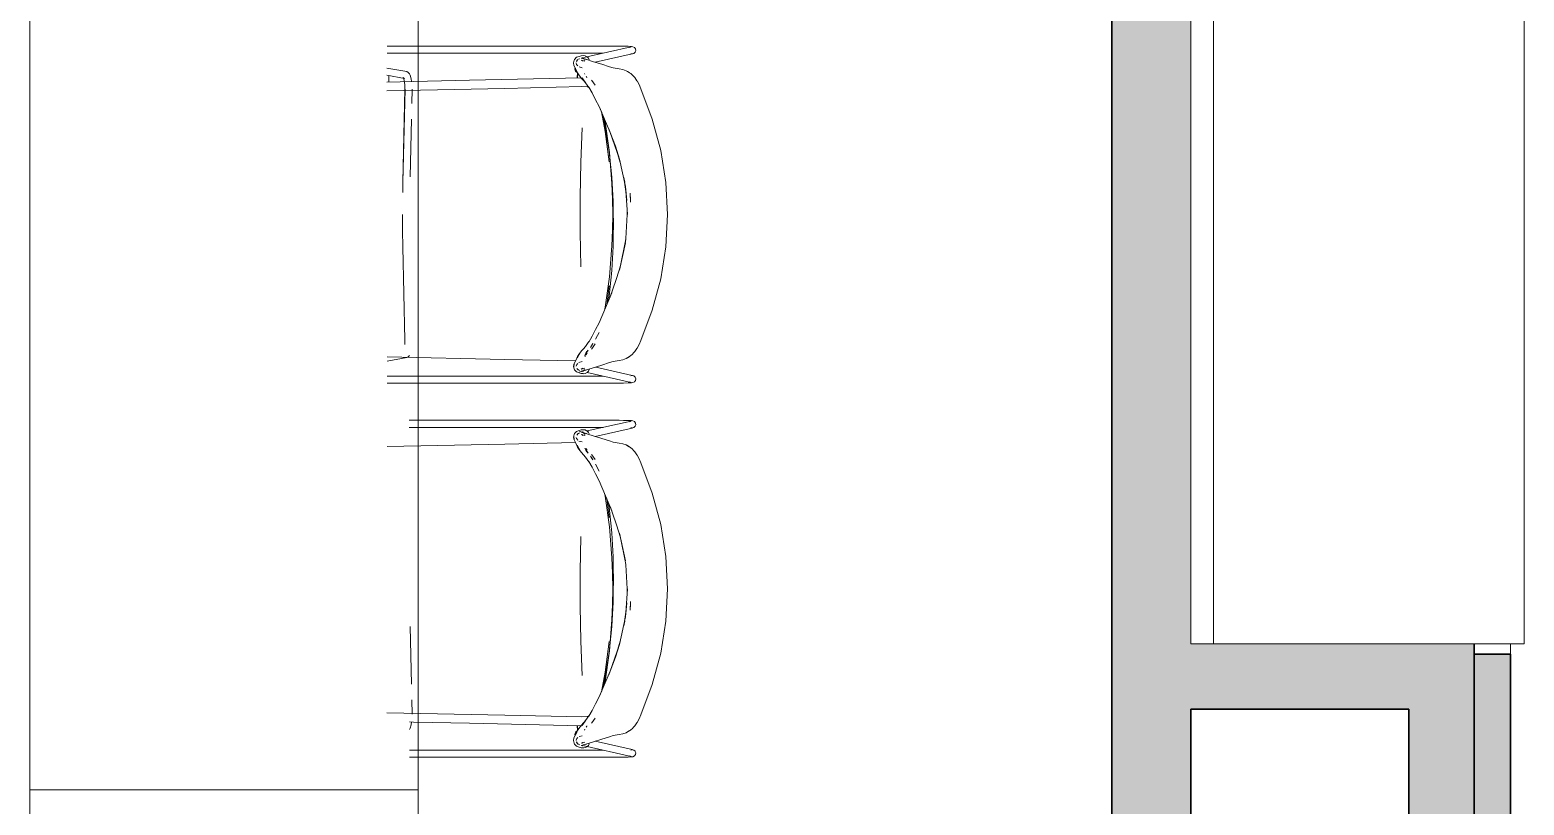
# Model space of a CAD drawing. Header units: millimetres. Extents: x 155927 to 317870, y -36033 to 97293.
# Drawn here: x 185869 to 188177, y 19758 to 20956 of the extents above; entities that cross this region are included whole.
import ezdxf

# ---------------------------------------------------------------- set-up
doc = ezdxf.new("R2010")
doc.units = ezdxf.units.MM
doc.header["$MEASUREMENT"] = 0
for name, color, linetype, lineweight in [('A-WALL', 7, 'CONTINUOUS', 9), ('A-WALL-PATT', 7, 'CONTINUOUS', 9), ('G-IMPT', 8, 'CONTINUOUS', 9), ('I-FURN', 8, 'CONTINUOUS', 9), ('I-WALL', 7, 'CONTINUOUS', 9)]:
    doc.layers.add(name, color=color, linetype=linetype, lineweight=lineweight)

msp = doc.modelspace()

# ---------------------------------------------------------------- hatches: boundary and pattern name
at = {"layer": 'A-WALL-PATT'}
h = msp.add_hatch(color=256, dxfattribs=at)
h.paths.add_polyline_path([(188155.8, 15141.6), (188155.8, 16691.6), (188099.8, 16691.6), (188099.8, 15141.6), (188101.8, 15141.6)], flags=0)
h.paths.add_polyline_path([(188099.8, 19423.6), (188155.8, 19423.6), (188155.8, 19991.6), (188099.8, 19991.6)], flags=0)
h.paths.add_polyline_path([(188155.8, 22723.6), (188155.8, 24142.8), (188099.8, 24142.8), (188099.8, 22723.6)], flags=0)
h.paths.add_polyline_path([(188099.8, 24158.8), (188155.8, 24158.8), (188155.8, 24326.8), (188099.8, 24326.8)], flags=0)
h.paths.add_polyline_path([(188155.8, 26158.8), (188155.8, 26875.6), (188099.8, 26875.6), (188099.8, 26158.8)], flags=0)
h = msp.add_hatch(color=256, dxfattribs=at)
h.paths.add_polyline_path([(188099.8, 15109.6), (188099.8, 16606.6), (187998.8, 16606.6), (187998.8, 15109.6)], flags=0)
h.paths.add_polyline_path([(188099.8, 19407.6), (188099.8, 20007.6), (187998.8, 20007.6), (187998.8, 19407.6)], flags=0)
h.paths.add_polyline_path([(188099.8, 22808.6), (188099.8, 26844.6), (187998.8, 26844.6), (187998.8, 22808.6)], flags=0)
for points in [[(187539.9, 16606.6), (187661.9, 16606.6), (187661.9, 22707.6), (187539.9, 22707.6), (187539.9, 16759.3)], [(187661.9, 19906.6), (187998.8, 19906.6), (187998.8, 20007.6), (187661.9, 20007.6)]]:
    msp.add_hatch(color=256, dxfattribs=at).paths.add_polyline_path(points, flags=0)

# ---------------------------------------------------------------- linework, layer by layer
at = {"layer": 'A-WALL', "lineweight": 30}
for p, q in [((187539.9, 22707.6), (187539.9, 16606.6)), ((187661.9, 19508.6), (187661.9, 19906.6))]:
    msp.add_line(p, q, dxfattribs=at)
at = {"layer": 'G-IMPT'}
for p, q in [((186420.6, 20931.3), (186779.2, 20931.3)), ((186420.6, 20920.5), (186754.2, 20920.5)), ((186713, 20914.1), (186709.9, 20910.9)), ((186713, 20914.1), (186717.3, 20915.5)), ((186720.5, 20916.5), (186717.3, 20915.5)), ((186727.7, 20911.1), (186720.2, 20912.9)), ((186720.2, 20912.9), (186728.4, 20910.8)), ((186720.5, 20916.5), (186724.6, 20916.7)), ((186721.3, 20913.1), (186723.2, 20913.5)), ((186724.8, 20911.9), (186721.6, 20913.5)), ((186723.7, 20912.1), (186721.6, 20913.5)), ((186724.8, 20911.9), (186722.6, 20912.7)), ((186722.6, 20912.7), (186728.4, 20910.8)), ((186723.7, 20912.1), (186724.2, 20911.7)), ((186724.2, 20913.7), (186797.7, 20930.2)), ((186726.3, 20916.4), (186724.6, 20916.7)), ((186726.3, 20916.4), (186726.6, 20916.4)), ((186726.6, 20916.4), (186729.5, 20914.9)), ((186729.7, 20914.8), (186729.5, 20914.9)), ((186729.7, 20914.8), (186731.6, 20912.9)), ((186732.7, 20910.4), (186731.6, 20912.9)), ((186731.7, 20912.7), (186731.6, 20912.9)), ((186732.8, 20910.3), (186731.6, 20912.9)), ((186731.7, 20912.7), (186732.8, 20910.3)), ((186799.2, 20919.4), (186741.7, 20906.5)), ((186785.5, 20931.3), (186779.2, 20931.3)), ((186785.5, 20931.3), (186792.7, 20931.1)), ((186792.7, 20931.1), (186797.9, 20930.8)), ((186797.7, 20930.2), (186795.5, 20929.2)), ((186795.7, 20929.4), (186795.5, 20929.2)), ((186796.9, 20920.1), (186799.5, 20919.7)), ((186797.1, 20920), (186799.5, 20919.7)), ((186797.9, 20930.8), (186800.3, 20930.5)), ((186799.2, 20919.4), (186801.7, 20920.2)), ((186800.3, 20930.5), (186802.7, 20929.3)), ((186803.5, 20922), (186801.7, 20920.2)), ((186801.7, 20920.2), (186802, 20920.5)), ((186802.7, 20929.3), (186804.2, 20927.2)), ((186803.5, 20922), (186803.8, 20922.4)), ((186804.5, 20924.5), (186803.8, 20922.4)), ((186804.5, 20924.5), (186804.2, 20927.2)), ((186450.8, 20892), (186420.3, 20897.3)), ((186450.8, 20892), (186452.9, 20890.5)), ((186452.9, 20890.5), (186455, 20888.6)), ((186709.5, 20909.6), (186708.3, 20905.3)), ((186709.1, 20901.3), (186708.3, 20905.3)), ((186709.1, 20901.3), (186713.5, 20892.8)), ((186709.9, 20910.9), (186709.5, 20909.6)), ((186712.5, 20905.6), (186712.7, 20905)), ((186714.8, 20890), (186712.5, 20894.8)), ((186712.5, 20894.8), (186713.5, 20892.8)), ((186713.1, 20903.1), (186712.7, 20905)), ((186714.2, 20909.2), (186713.1, 20907.5)), ((186713.1, 20907.5), (186713.8, 20908.6)), ((186713.4, 20902.5), (186713.1, 20903.1)), ((186713.3, 20908.1), (186715.4, 20910.8)), ((186713.4, 20902.5), (186715, 20900.7)), ((186714.2, 20909.2), (186713.8, 20908.6)), ((186714.2, 20882.3), (186714.6, 20890.4)), ((186715, 20889.6), (186714.6, 20882.3)), ((186715, 20889.6), (186714.7, 20883.4)), ((186714.8, 20890), (186716.7, 20886.9)), ((186717.7, 20911.9), (186716.1, 20911.1)), ((186717.3, 20911.5), (186716.1, 20911.1)), ((186717, 20899.2), (186721.7, 20897.9)), ((186720.3, 20909.7), (186722.4, 20908.7)), ((186720.3, 20909.7), (186725.8, 20908.1)), ((186722.7, 20908.4), (186721.6, 20909.4)), ((186721.6, 20909.4), (186722.4, 20908.7)), ((186722.7, 20908.4), (186722.1, 20909.1)), ((186726.1, 20908.9), (186725.4, 20910.3)), ((186726.2, 20887.9), (186725.6, 20889.3)), ((186727.7, 20911.1), (186739.5, 20907.3)), ((186732.7, 20910.4), (186732.8, 20910.3)), ((186739.5, 20907.3), (186752, 20903.4)), ((186752, 20903.4), (186763.9, 20899.5)), ((186769.6, 20897.8), (186763.9, 20899.5)), ((186778.8, 20896.2), (186769.6, 20897.8)), ((186778.8, 20896.2), (186784.8, 20895.1)), ((186789.8, 20893.3), (186784.8, 20895.1)), ((186789.8, 20893.3), (186792, 20892.1)), ((186794.6, 20890.6), (186792, 20892.1)), ((186795, 20890.3), (186794.6, 20890.6)), ((186795, 20890.3), (186797, 20888.8)), ((186447.6, 20881.5), (186420.3, 20886.3)), ((186420.3, 20875.9), (186461.2, 20876.8)), ((186420.3, 20862.5), (186602.4, 20866.1)), ((186423.2, 20885.8), (186423.2, 20875.7)), ((186447.1, 20878.5), (186445.5, 20883.1)), ((186445.5, 20883.1), (186447, 20881.2)), ((186447.6, 20881.5), (186445.7, 20882.4)), ((186445.7, 20882.4), (186447, 20881.2)), ((186448, 20871.6), (186447.1, 20878.5)), ((186448.1, 20865.2), (186448, 20871.6)), ((186455.9, 20886.4), (186455, 20888.6)), ((186457.8, 20880.9), (186455.9, 20886.4)), ((186458.3, 20876.7), (186457.8, 20880.9)), ((186461.2, 20876.8), (186547.7, 20878.7)), ((186720.7, 20882.5), (186547.7, 20878.7)), ((186721.2, 20868.8), (186602.4, 20866.1)), ((186716.7, 20886.9), (186721, 20881.5)), ((186723.9, 20878.3), (186721, 20881.5)), ((186729.6, 20868.4), (186721.2, 20868.8)), ((186721.9, 20882.3), (186727, 20874.5)), ((186721.9, 20882.3), (186727.5, 20874.1)), ((186723.9, 20878.3), (186727.5, 20874.1)), ((186727, 20874.5), (186732.4, 20867.2)), ((186727.9, 20884.7), (186728.9, 20883.1)), ((186729.3, 20882.5), (186728.9, 20883.1)), ((186732.5, 20867.7), (186729.6, 20868.4)), ((186737.3, 20859), (186731.9, 20867.9)), ((186732.4, 20867.2), (186731.9, 20867.9)), ((186736.3, 20878.6), (186736.7, 20878.1)), ((186736.7, 20878.1), (186741.9, 20870.8)), ((186797, 20888.8), (186799.4, 20886.6)), ((186799.4, 20886.6), (186801.2, 20884.7)), ((186803, 20882.7), (186801.2, 20884.7)), ((186806.4, 20877.8), (186803, 20882.7)), ((186806.4, 20877.8), (186806.6, 20877.5)), ((186809.7, 20871.9), (186806.6, 20877.5)), ((186812.6, 20865.5), (186809.7, 20871.9)), ((186448.1, 20865.2), (186444.9, 20721)), ((186448.3, 20864.9), (186444.9, 20721)), ((186459, 20864.8), (186458.5, 20842.7)), ((186742.7, 20848.5), (186737.3, 20859)), ((186742.7, 20848.5), (186748, 20837.9)), ((186830.2, 20818.6), (186812.6, 20865.5)), ((186752.1, 20828.6), (186748, 20837.9)), ((186752.1, 20828.6), (186748.1, 20838)), ((186765.3, 20798), (186748.1, 20838)), ((186757.3, 20799.6), (186751.5, 20829.9)), ((186751.5, 20829.9), (186757.3, 20799.7)), ((186757.5, 20807.8), (186754.5, 20822.9)), ((186458, 20818.3), (186455.9, 20729.4)), ((186721.7, 20805.1), (186719.6, 20751.9)), ((186757.5, 20814.2), (186756.9, 20817.3)), ((186763.8, 20752.5), (186757.3, 20799.7)), ((186757.3, 20799.6), (186763.8, 20752.5)), ((186763.9, 20766.9), (186757.5, 20814.2)), ((186757.5, 20807.8), (186763.4, 20768.7)), ((186763.1, 20803.7), (186765.3, 20798)), ((186763.1, 20803.7), (186765.2, 20798)), ((186765.2, 20798), (186773.2, 20776.5)), ((186765.3, 20798), (186779.4, 20756.8)), ((186765.3, 20798), (186773.2, 20776.5)), ((186843.2, 20770.2), (186830.2, 20818.6)), ((186779.4, 20756.8), (186773.2, 20776.5)), ((186773.2, 20776.5), (186779.2, 20756.8)), ((186718.6, 20697.9), (186719.6, 20751.9)), ((186763.4, 20768.7), (186767.5, 20728.9)), ((186767.8, 20719), (186763.9, 20766.9)), ((186780.8, 20751.6), (186779.2, 20756.8)), ((186788.6, 20714.3), (186779.4, 20756.8)), ((186779.4, 20756.8), (186780.8, 20751.6)), ((186843.2, 20770.2), (186851.3, 20720.8)), ((186767.5, 20728.9), (186769.6, 20691.8)), ((186786.2, 20728.1), (186787.5, 20720.9)), ((186786.2, 20728.1), (186788.3, 20714)), ((186444.8, 20720.9), (186444.6, 20705.1)), ((186767.8, 20719), (186768.7, 20695)), ((186788.3, 20714), (186789.9, 20703)), ((186788.6, 20714.3), (186791, 20692.7)), ((186788.6, 20714.3), (186789.9, 20703)), ((186791.7, 20670.9), (186789.4, 20707.9)), ((186789.4, 20707.9), (186789.9, 20703)), ((186853.9, 20670.9), (186851.3, 20720.8)), ((186718.6, 20697.9), (186718.6, 20643.9)), ((186768.7, 20695), (186769, 20670.9)), ((186769.6, 20691.8), (186769.9, 20675.5)), ((186791, 20692.7), (186789.9, 20703)), ((186796.4, 20693.8), (186795.8, 20704)), ((186795.8, 20704), (186796.6, 20690.4)), ((186444.5, 20645.8), (186444.3, 20670.9)), ((186769, 20670.9), (186768.7, 20646.8)), ((186769.9, 20675.5), (186770.3, 20656.7)), ((186789.2, 20634), (186791.6, 20670.9)), ((186791.7, 20670.9), (186791.5, 20678.4)), ((186791.6, 20670.9), (186791.5, 20678.4)), ((186853.9, 20670.9), (186851.3, 20621)), ((186444.9, 20621), (186444.5, 20645.8)), ((186719.6, 20590), (186718.6, 20643.9)), ((186767.8, 20622.8), (186768.7, 20646.8)), ((186769.9, 20637.8), (186769.6, 20621.6)), ((186769.9, 20637.8), (186770.3, 20656.7)), ((186448.1, 20476.7), (186444.9, 20621)), ((186763.9, 20575), (186767.8, 20622.8)), ((186767.5, 20584.5), (186769.6, 20621.6)), ((186779.4, 20585), (186788.6, 20627.5)), ((186788.2, 20627.6), (186781.3, 20592.1)), ((186781.3, 20592.1), (186788.6, 20627.5)), ((186789.4, 20634), (186788.2, 20627.6)), ((186789.2, 20634), (186788.7, 20628.6)), ((186789.4, 20634), (186789, 20630.5)), ((186843.2, 20571.6), (186851.3, 20621)), ((186781.3, 20592.1), (186779, 20585.1)), ((186779.4, 20585), (186781.3, 20592.1)), ((186763.9, 20575), (186757.5, 20527.7)), ((186767.5, 20584.5), (186763.4, 20544.7)), ((186773.8, 20568.9), (186765.3, 20543.9)), ((186773.8, 20568.9), (186779, 20585.1)), ((186830.2, 20523.2), (186843.2, 20571.6)), ((186748, 20503.9), (186767.8, 20550.3)), ((186759.7, 20531.3), (186763.8, 20560.9)), ((186759.7, 20531.3), (186763.8, 20560.9)), ((186762.2, 20537.1), (186763.4, 20544.7)), ((186765.3, 20543.9), (186767.8, 20550.3)), ((186757.5, 20527.7), (186757.1, 20525.1)), ((186830.2, 20523.2), (186812.6, 20476.4)), ((186748, 20503.9), (186742.7, 20493.3)), ((186448.1, 20476.7), (186448, 20470.3)), ((186727, 20467.3), (186732.4, 20474.6)), ((186731.9, 20473.9), (186737.3, 20482.9)), ((186731.9, 20473.9), (186732.4, 20474.6)), ((186742.7, 20493.3), (186737.3, 20482.9)), ((186742.5, 20478.5), (186748, 20488.9)), ((186742.5, 20478.5), (186743, 20479.4)), ((186748, 20488.9), (186743, 20479.4)), ((186812.6, 20476.4), (186809.7, 20470)), ((186602.4, 20447.2), (186420.6, 20450.9)), ((186452.9, 20451.3), (186450.8, 20449.9)), ((186455, 20453.3), (186452.9, 20451.3)), ((186714.8, 20451.8), (186712.2, 20445.7)), ((186718.8, 20457.3), (186714, 20449)), ((186716.5, 20453.7), (186714, 20449)), ((186714.8, 20451.8), (186716.7, 20454.9)), ((186716.5, 20453.7), (186718.8, 20457.3)), ((186716.7, 20454.9), (186721, 20460.4)), ((186721, 20460.4), (186723.9, 20463.6)), ((186727, 20467.3), (186723.9, 20463.6)), ((186725.9, 20453.4), (186727.9, 20457.2)), ((186727.6, 20456.6), (186725.9, 20453.4)), ((186726.8, 20453), (186726, 20451.8)), ((186727.6, 20456.6), (186729.3, 20459.3)), ((186727.6, 20456.6), (186728.9, 20458.8)), ((186727.6, 20456.6), (186727.9, 20457.2)), ((186727.7, 20454.2), (186729.8, 20456.7)), ((186728.9, 20458.8), (186729.3, 20459.3)), ((186729.2, 20458.4), (186731.2, 20461.5)), ((186730.8, 20460.9), (186729.2, 20458.4)), ((186730.8, 20460.9), (186731.2, 20461.5)), ((186734.5, 20465.7), (186738.4, 20471.7)), ((186734.5, 20465.7), (186737.2, 20469.7)), ((186736.3, 20463.2), (186736.7, 20463.7)), ((186741.9, 20471), (186736.7, 20463.7)), ((186738.4, 20471.7), (186737.2, 20469.7)), ((186795, 20451.5), (186789.8, 20448.5)), ((186790.8, 20449.1), (186795, 20451.5)), ((186794.6, 20451.3), (186792, 20449.7)), ((186795, 20451.5), (186794.6, 20451.3)), ((186795, 20451.5), (186797, 20453)), ((186797, 20453), (186798.9, 20454.8)), ((186799.4, 20455.2), (186798.9, 20454.8)), ((186799.4, 20455.2), (186801.2, 20457.1)), ((186803, 20459.2), (186801.2, 20457.1)), ((186803, 20459.2), (186806.4, 20464)), ((186806.6, 20464.3), (186806.4, 20464)), ((186806.6, 20464.3), (186809.7, 20470)), ((186420.6, 20444.6), (186450.8, 20449.9)), ((186711.8, 20444.8), (186602.4, 20447.2)), ((186708.3, 20436.5), (186709.6, 20440.2)), ((186708.3, 20436.5), (186709.5, 20432.3)), ((186708.8, 20435.1), (186709.6, 20440.2)), ((186708.8, 20435.1), (186709.2, 20439.7)), ((186709.2, 20439.7), (186712.2, 20445.7)), ((186709.5, 20432.3), (186709.9, 20430.9)), ((186709.9, 20430.9), (186713, 20427.7)), ((186712.7, 20436.8), (186712.9, 20438.4)), ((186713.4, 20439.4), (186712.9, 20438.4)), ((186717.3, 20426.3), (186713, 20427.7)), ((186713.4, 20439.4), (186714.9, 20441)), ((186713.5, 20433.3), (186715.5, 20431)), ((186717.3, 20430.3), (186716, 20430.8)), ((186716, 20430.8), (186717.7, 20430)), ((186716.9, 20442.6), (186721.7, 20443.9)), ((186717, 20427.5), (186724.8, 20429.9)), ((186717, 20427.5), (186722.6, 20429.1)), ((186720.2, 20429), (186728.4, 20431.1)), ((186720.2, 20429), (186727.1, 20430.7)), ((186720.4, 20432.2), (186725.8, 20433.7)), ((186720.4, 20432.2), (186722.7, 20433.4)), ((186723.2, 20428.4), (186721.3, 20428.8)), ((186721.6, 20432.4), (186723.1, 20433.8)), ((186721.6, 20432.4), (186722.7, 20433.4)), ((186721.6, 20428.4), (186724.8, 20429.9)), ((186721.6, 20428.4), (186723.7, 20429.7)), ((186723.1, 20433.8), (186722.1, 20432.8)), ((186722.6, 20429.1), (186730.8, 20431.7)), ((186723.7, 20429.7), (186725.4, 20431.5)), ((186728.4, 20431.1), (186727.1, 20430.7)), ((186729.5, 20426.9), (186731.6, 20429)), ((186731.2, 20428.7), (186729.5, 20426.9)), ((186731.2, 20428.7), (186729.7, 20427.1)), ((186752, 20438.5), (186730.8, 20431.7)), ((186731.7, 20429.2), (186731.6, 20429)), ((186732.7, 20431.4), (186731.7, 20429.2)), ((186732.7, 20431.4), (186732.8, 20431.5)), ((186743, 20435.1), (186799.2, 20422.4)), ((186763.9, 20442.3), (186752, 20438.5)), ((186769.6, 20444), (186763.9, 20442.3)), ((186769.6, 20444), (186778.8, 20445.6)), ((186778.8, 20445.6), (186784.8, 20446.7)), ((186784.8, 20446.7), (186789.8, 20448.5)), ((186792, 20449.7), (186789.8, 20448.5)), ((186790.8, 20449.1), (186789.8, 20448.5)), ((186754.2, 20421.4), (186420.6, 20421.4)), ((186420.6, 20410.5), (186779.2, 20410.5)), ((186717.3, 20426.3), (186720.5, 20425.3)), ((186720.5, 20425.3), (186723.3, 20425.2)), ((186723.3, 20425.2), (186724.6, 20425.1)), ((186726.3, 20425.4), (186724.6, 20425.1)), ((186726.3, 20425.4), (186729.7, 20427.1)), ((186726.3, 20425.4), (186729.5, 20426.9)), ((186726.3, 20425.4), (186726.6, 20425.5)), ((186729.7, 20427.1), (186726.6, 20425.5)), ((186729.7, 20427.1), (186729.5, 20426.9)), ((186797.6, 20411.6), (186729.5, 20427)), ((186779.2, 20410.5), (186785.5, 20410.6)), ((186792.7, 20410.7), (186785.5, 20410.6)), ((186797.9, 20411), (186792.7, 20410.7)), ((186797.6, 20411.6), (186795.5, 20412.6)), ((186795.5, 20412.6), (186795.7, 20412.4)), ((186796.9, 20421.7), (186799.5, 20422.2)), ((186797.1, 20421.9), (186799.5, 20422.2)), ((186800.3, 20411.3), (186797.9, 20411)), ((186799.2, 20422.4), (186801.7, 20421.6)), ((186800.3, 20411.3), (186802.7, 20412.5)), ((186801.7, 20421.6), (186802, 20421.3)), ((186803.8, 20419.5), (186802, 20421.3)), ((186802.7, 20412.5), (186804.2, 20414.7)), ((186803.8, 20419.5), (186804.5, 20417.3)), ((186804.2, 20414.7), (186804.5, 20417.3)), ((186454.6, 20353), (186779.2, 20353)), ((186754.2, 20342.1), (186454.6, 20342.1)), ((186709.9, 20332.6), (186713, 20335.8)), ((186717.3, 20337.2), (186713, 20335.8)), ((186717, 20336), (186722.6, 20334.4)), ((186717, 20336), (186724.8, 20333.6)), ((186717.3, 20337.2), (186720.5, 20338.2)), ((186720.5, 20338.2), (186723.3, 20338.3)), ((186723.2, 20335.1), (186721.3, 20334.7)), ((186721.6, 20335.1), (186723.7, 20333.8)), ((186721.6, 20335.1), (186724.8, 20333.6)), ((186723.3, 20338.3), (186724.6, 20338.4)), ((186726.3, 20338.1), (186724.6, 20338.4)), ((186726.3, 20338.1), (186729.7, 20336.4)), ((186726.3, 20338.1), (186726.6, 20338)), ((186726.3, 20338.1), (186729.5, 20336.6)), ((186729.7, 20336.4), (186726.6, 20338)), ((186797.6, 20351.9), (186729.5, 20336.6)), ((186731.2, 20334.8), (186729.5, 20336.6)), ((186729.7, 20336.4), (186729.5, 20336.6)), ((186729.5, 20336.6), (186731.6, 20334.5)), ((186731.2, 20334.8), (186729.7, 20336.4)), ((186741.9, 20328.2), (186799.2, 20341.1)), ((186779.2, 20353), (186785.5, 20352.9)), ((186792.7, 20352.8), (186785.5, 20352.9)), ((186797.9, 20352.5), (186792.7, 20352.8)), ((186797.6, 20351.9), (186795.5, 20350.9)), ((186795.5, 20350.9), (186795.7, 20351.1)), ((186796.9, 20341.8), (186799.5, 20341.3)), ((186797.1, 20341.7), (186799.5, 20341.3)), ((186800.3, 20352.2), (186797.9, 20352.5)), ((186799.2, 20341.1), (186801.7, 20341.9)), ((186800.3, 20352.2), (186802.7, 20351)), ((186801.7, 20341.9), (186802, 20342.2)), ((186803.8, 20344), (186802, 20342.2)), ((186802.7, 20351), (186804.2, 20348.8)), ((186803.8, 20344), (186804.5, 20346.2)), ((186804.2, 20348.8), (186804.5, 20346.2)), ((186602.4, 20316.3), (186420.6, 20312.6)), ((186711.8, 20318.7), (186602.4, 20316.3)), ((186708.3, 20327), (186709.5, 20331.2)), ((186708.3, 20327), (186709.6, 20323.3)), ((186708.8, 20328.4), (186709.6, 20323.3)), ((186708.8, 20328.4), (186709.2, 20323.8)), ((186709.2, 20323.8), (186712.2, 20317.8)), ((186709.5, 20331.2), (186709.9, 20332.6)), ((186714.8, 20311.7), (186712.2, 20317.8)), ((186712.7, 20326.7), (186712.9, 20325.1)), ((186713.4, 20324.2), (186712.9, 20325.1)), ((186713.4, 20324.2), (186714.9, 20322.5)), ((186713.5, 20330.2), (186715.5, 20332.5)), ((186716.5, 20309.8), (186714, 20314.5)), ((186718.8, 20306.2), (186714, 20314.5)), ((186716, 20332.7), (186717.7, 20333.5)), ((186717.3, 20333.2), (186716, 20332.7)), ((186716.9, 20320.9), (186721.7, 20319.6)), ((186720.2, 20334.5), (186728.4, 20332.4)), ((186720.2, 20334.5), (186727.1, 20332.8)), ((186720.4, 20331.3), (186722.7, 20330.1)), ((186720.4, 20331.3), (186725.8, 20329.8)), ((186721.6, 20331.1), (186722.7, 20330.1)), ((186721.6, 20331.1), (186723.1, 20329.7)), ((186723.1, 20329.7), (186722.1, 20330.7)), ((186722.6, 20334.4), (186730.8, 20331.8)), ((186723.7, 20333.8), (186725.4, 20332)), ((186726.4, 20330.2), (186725.4, 20332)), ((186728.4, 20332.4), (186727.1, 20332.8)), ((186752, 20325), (186730.8, 20331.8)), ((186731.7, 20334.3), (186731.6, 20334.5)), ((186732.7, 20332.1), (186731.7, 20334.3)), ((186732.7, 20332.1), (186732.8, 20332)), ((186763.9, 20321.2), (186752, 20325)), ((186769.6, 20319.5), (186763.9, 20321.2)), ((186769.6, 20319.5), (186778.8, 20317.9)), ((186778.8, 20317.9), (186784.8, 20316.8)), ((186784.8, 20316.8), (186789.8, 20315)), ((186790.8, 20314.4), (186789.8, 20315)), ((186795, 20312), (186789.8, 20315)), ((186792, 20313.8), (186789.8, 20315)), ((186790.8, 20314.4), (186795, 20312)), ((186794.6, 20312.2), (186792, 20313.8)), ((186795, 20312), (186794.6, 20312.2)), ((186795, 20312), (186797, 20310.5)), ((186714.8, 20311.7), (186716.7, 20308.6)), ((186716.5, 20309.8), (186718.8, 20306.2)), ((186716.7, 20308.6), (186721, 20303.1)), ((186721, 20303.1), (186723.9, 20299.9)), ((186727, 20296.2), (186723.9, 20299.9)), ((186727.6, 20306.9), (186725.9, 20310.1)), ((186725.9, 20310.1), (186727.9, 20306.3)), ((186727, 20296.2), (186732.4, 20288.9)), ((186727.6, 20306.9), (186727.9, 20306.3)), ((186727.6, 20306.9), (186728.9, 20304.7)), ((186727.6, 20306.9), (186729.3, 20304.2)), ((186727.7, 20309.3), (186729.8, 20306.8)), ((186728.9, 20304.7), (186729.3, 20304.2)), ((186730.8, 20302.6), (186729.2, 20305.1)), ((186729.2, 20305.1), (186731.2, 20302)), ((186730.8, 20302.6), (186731.2, 20302)), ((186731.9, 20289.6), (186732.4, 20288.9)), ((186731.9, 20289.6), (186737.3, 20280.6)), ((186734.5, 20297.8), (186738.4, 20291.8)), ((186734.5, 20297.8), (186737.2, 20293.8)), ((186736.3, 20300.3), (186736.7, 20299.8)), ((186741.9, 20292.5), (186736.7, 20299.8)), ((186738.4, 20291.8), (186737.2, 20293.8)), ((186797, 20310.5), (186798.9, 20308.7)), ((186799.4, 20308.3), (186798.9, 20308.7)), ((186799.4, 20308.3), (186801.2, 20306.4)), ((186803, 20304.3), (186801.2, 20306.4)), ((186803, 20304.3), (186806.4, 20299.5)), ((186806.6, 20299.2), (186806.4, 20299.5)), ((186806.6, 20299.2), (186809.7, 20293.5)), ((186812.6, 20287.1), (186809.7, 20293.5)), ((186742.7, 20270.2), (186737.3, 20280.6)), ((186742.5, 20285), (186748, 20274.6)), ((186742.5, 20285), (186743, 20284.1)), ((186748, 20259.6), (186742.7, 20270.2)), ((186748, 20274.6), (186743, 20284.1)), ((186830.2, 20240.3), (186812.6, 20287.1)), ((186748, 20259.6), (186767.8, 20213.2)), ((186757.5, 20235.8), (186757.1, 20238.4)), ((186763.9, 20188.5), (186757.5, 20235.8)), ((186759.7, 20232.2), (186763.8, 20202.6)), ((186759.7, 20232.2), (186763.8, 20202.6)), ((186762.2, 20226.4), (186763.4, 20218.8)), ((186830.2, 20240.3), (186843.2, 20191.9)), ((186767.5, 20179), (186763.4, 20218.8)), ((186773.8, 20194.6), (186765.3, 20219.6)), ((186765.3, 20219.6), (186767.8, 20213.2)), ((186719.6, 20173.5), (186718.6, 20119.6)), ((186763.9, 20188.5), (186767.8, 20140.7)), ((186767.5, 20179), (186769.6, 20141.9)), ((186773.8, 20194.6), (186779, 20178.4)), ((186781.3, 20171.4), (186779, 20178.4)), ((186779.4, 20178.5), (186781.3, 20171.4)), ((186779.4, 20178.5), (186788.6, 20136)), ((186843.2, 20191.9), (186851.3, 20142.5)), ((186788.2, 20135.9), (186781.3, 20171.4)), ((186781.3, 20171.4), (186788.6, 20136)), ((186767.8, 20140.7), (186768.7, 20116.7)), ((186769.9, 20125.7), (186769.6, 20141.9)), ((186789.4, 20129.5), (186788.2, 20135.9)), ((186789.2, 20129.5), (186788.8, 20133.7)), ((186789.4, 20129.5), (186789, 20133)), ((186789.2, 20129.5), (186791.6, 20092.6)), ((186853.9, 20092.6), (186851.3, 20142.5)), ((186718.6, 20065.6), (186718.6, 20119.6)), ((186769, 20092.6), (186768.7, 20116.7)), ((186769.9, 20125.7), (186770.3, 20106.8)), ((186769.9, 20088), (186770.3, 20106.8)), ((186768.7, 20068.5), (186769, 20092.6)), ((186769.6, 20071.7), (186769.9, 20088)), ((186791.7, 20092.6), (186789.4, 20055.6)), ((186791.7, 20092.6), (186791.5, 20085.1)), ((186791.6, 20092.6), (186791.5, 20085.1)), ((186853.9, 20092.6), (186851.3, 20042.7)), ((186718.6, 20065.6), (186719.6, 20011.6)), ((186767.5, 20034.6), (186769.6, 20071.7)), ((186767.8, 20044.5), (186768.7, 20068.5)), ((186788.3, 20049.5), (186789.9, 20060.5)), ((186788.6, 20049.2), (186791, 20070.8)), ((186788.6, 20049.2), (186789.9, 20060.5)), ((186789.4, 20055.6), (186789.9, 20060.5)), ((186791, 20070.8), (186789.9, 20060.5)), ((186795.8, 20059.5), (186796.6, 20073.1)), ((186796.4, 20069.1), (186795.8, 20059.5)), ((186767.8, 20044.5), (186763.9, 19996.6)), ((186788.6, 20049.2), (186779.4, 20006.7)), ((186786.2, 20035.4), (186788.3, 20049.5)), ((186786.2, 20035.4), (186787.5, 20042.6)), ((186843.2, 19993.3), (186851.3, 20042.7)), ((186458, 19945.2), (186455.9, 20034.1)), ((186763.4, 19994.8), (186767.5, 20034.6)), ((186721.7, 19958.4), (186719.6, 20011.6)), ((186757.3, 19963.9), (186763.8, 20011)), ((186763.8, 20011), (186757.3, 19963.8)), ((186763.9, 19996.6), (186757.5, 19949.3)), ((186757.5, 19955.7), (186763.4, 19994.8)), ((186765.3, 19965.5), (186779.4, 20006.7)), ((186779.4, 20006.7), (186773.2, 19987)), ((186773.2, 19987), (186779.2, 20006.7)), ((186780.8, 20011.9), (186779.2, 20006.7)), ((186779.4, 20006.7), (186780.8, 20011.9)), ((186843.2, 19993.3), (186830.2, 19944.9)), ((186765.2, 19965.5), (186773.2, 19987)), ((186765.3, 19965.5), (186773.2, 19987)), ((186765.3, 19965.5), (186748.1, 19925.5)), ((186757.3, 19963.9), (186751.5, 19933.6)), ((186751.5, 19933.6), (186757.3, 19963.8)), ((186757.5, 19955.7), (186754.5, 19940.6)), ((186757.5, 19949.3), (186756.9, 19946.2)), ((186763.1, 19959.8), (186765.3, 19965.5)), ((186763.1, 19959.8), (186765.2, 19965.5)), ((186830.2, 19944.9), (186812.6, 19898)), ((186459, 19898.7), (186458.5, 19920.8)), ((186742.7, 19915), (186748, 19925.6)), ((186752.1, 19934.9), (186748, 19925.6)), ((186752.1, 19934.9), (186748.1, 19925.5)), ((186420.3, 19901), (186602.4, 19897.4)), ((186721.2, 19894.7), (186602.4, 19897.4)), ((186737.3, 19904.5), (186731.9, 19895.6)), ((186742.7, 19915), (186737.3, 19904.5)), ((186812.6, 19898), (186809.7, 19891.6)), ((186454.9, 19886.8), (186461.2, 19886.7)), ((186455.9, 19877.1), (186455, 19874.9)), ((186457.8, 19882.6), (186455.9, 19877.1)), ((186458.3, 19886.8), (186457.8, 19882.6)), ((186461.2, 19886.7), (186547.7, 19884.8)), ((186720.7, 19881), (186547.7, 19884.8)), ((186714.8, 19873.5), (186712.5, 19868.7)), ((186714.2, 19881.2), (186714.6, 19873.1)), ((186715, 19873.9), (186714.6, 19881.2)), ((186715, 19873.9), (186714.6, 19881.2)), ((186714.8, 19873.5), (186716.7, 19876.6)), ((186716.7, 19876.6), (186721, 19882)), ((186723.9, 19885.2), (186721, 19882)), ((186729.6, 19895.1), (186721.2, 19894.7)), ((186721.9, 19881.2), (186727.5, 19889.4)), ((186721.9, 19881.2), (186727, 19889)), ((186723.9, 19885.2), (186727.5, 19889.4)), ((186726.2, 19875.6), (186725.6, 19874.2)), ((186727, 19889), (186732.4, 19896.3)), ((186727.9, 19878.8), (186728.9, 19880.4)), ((186729.3, 19881), (186728.9, 19880.4)), ((186732.5, 19895.8), (186729.6, 19895.1)), ((186732.4, 19896.3), (186731.9, 19895.6)), ((186736.3, 19884.9), (186736.7, 19885.4)), ((186736.7, 19885.4), (186741.9, 19892.7)), ((186795, 19873.2), (186797, 19874.7)), ((186797, 19874.7), (186799.4, 19876.9)), ((186799.4, 19876.9), (186801.2, 19878.8)), ((186803, 19880.8), (186801.2, 19878.8)), ((186806.4, 19885.7), (186803, 19880.8)), ((186806.4, 19885.7), (186806.6, 19886)), ((186809.7, 19891.6), (186806.6, 19886)), ((186709.1, 19862.2), (186708.3, 19858.2)), ((186709.5, 19853.9), (186708.3, 19858.2)), ((186709.1, 19862.2), (186713.5, 19870.7)), ((186709.9, 19852.6), (186709.5, 19853.9)), ((186713, 19849.4), (186709.9, 19852.6)), ((186712.5, 19868.7), (186713.5, 19870.7)), ((186712.5, 19857.9), (186712.7, 19858.5)), ((186713.1, 19860.4), (186712.7, 19858.5)), ((186713.4, 19861), (186713.1, 19860.4)), ((186714.2, 19854.3), (186713.1, 19856)), ((186713.1, 19856), (186713.8, 19854.9)), ((186713.3, 19855.4), (186715.4, 19852.7)), ((186713.4, 19861), (186715, 19862.8)), ((186714.2, 19854.3), (186713.8, 19854.9)), ((186717.3, 19852), (186716.1, 19852.4)), ((186717.7, 19851.6), (186716.1, 19852.4)), ((186717, 19864.3), (186721.7, 19865.6)), ((186720.2, 19850.6), (186728.4, 19852.7)), ((186727.7, 19852.4), (186720.2, 19850.6)), ((186720.3, 19853.8), (186725.8, 19855.4)), ((186720.3, 19853.8), (186722.4, 19854.8)), ((186721.3, 19850.5), (186723.2, 19850)), ((186722.7, 19855.1), (186721.6, 19854.1)), ((186721.6, 19854.1), (186722.4, 19854.8)), ((186724.8, 19851.6), (186721.6, 19850)), ((186723.7, 19851.4), (186721.6, 19850)), ((186722.7, 19855.1), (186722.1, 19854.4)), ((186722.6, 19850.8), (186728.4, 19852.7)), ((186724.8, 19851.6), (186722.6, 19850.8)), ((186727.7, 19852.4), (186739.5, 19856.2)), ((186729.7, 19848.7), (186731.6, 19850.6)), ((186732.8, 19853.2), (186731.6, 19850.6)), ((186732.7, 19853.1), (186731.6, 19850.6)), ((186731.7, 19850.8), (186731.6, 19850.6)), ((186731.7, 19850.8), (186732.8, 19853.2)), ((186732.7, 19853.1), (186732.8, 19853.2)), ((186739.5, 19856.2), (186752, 19860.1)), ((186799.2, 19844.1), (186741.7, 19857)), ((186752, 19860.1), (186763.9, 19864)), ((186769.6, 19865.7), (186763.9, 19864)), ((186778.8, 19867.3), (186769.6, 19865.7)), ((186778.8, 19867.3), (186784.8, 19868.4)), ((186789.8, 19870.2), (186784.8, 19868.4)), ((186789.8, 19870.2), (186792, 19871.4)), ((186794.6, 19872.9), (186792, 19871.4)), ((186795, 19873.2), (186794.6, 19872.9)), ((186454.9, 19843.1), (186754.2, 19843.1)), ((186454.9, 19832.2), (186779.2, 19832.2)), ((186713, 19849.4), (186717.3, 19848)), ((186720.5, 19847), (186717.3, 19848)), ((186720.5, 19847), (186724.6, 19846.8)), ((186726.3, 19847.1), (186724.6, 19846.8)), ((186724.7, 19849.7), (186797.7, 19833.3)), ((186726.3, 19847.1), (186726.6, 19847.1)), ((186726.6, 19847.1), (186729.5, 19848.6)), ((186729.7, 19848.7), (186729.5, 19848.6)), ((186785.5, 19832.2), (186779.2, 19832.2)), ((186785.5, 19832.2), (186792.7, 19832.4)), ((186792.7, 19832.4), (186797.9, 19832.7)), ((186797.7, 19833.3), (186795.5, 19834.3)), ((186795.7, 19834.1), (186795.5, 19834.3)), ((186796.9, 19843.4), (186799.5, 19843.8)), ((186797.1, 19843.5), (186799.5, 19843.8)), ((186797.9, 19832.7), (186800.3, 19833)), ((186799.2, 19844.1), (186801.7, 19843.3)), ((186800.3, 19833), (186802.7, 19834.2)), ((186803.5, 19841.5), (186801.7, 19843.3)), ((186801.7, 19843.3), (186802, 19843)), ((186802.7, 19834.2), (186804.2, 19836.3)), ((186803.5, 19841.5), (186803.8, 19841.1)), ((186804.5, 19839), (186803.8, 19841.1)), ((186804.5, 19839), (186804.2, 19836.3))]:
    msp.add_line(p, q, dxfattribs=at)
at = {"layer": 'I-FURN'}
for p, q in [((187661.9, 22707.6), (187661.9, 20007.6)), ((187696.9, 20007.6), (187696.9, 22707.6)), ((187696.9, 20007.6), (187696.9, 22707.6)), ((188176.9, 22707.6), (188176.9, 20007.6)), ((185868.7, 20981.8), (185868.7, 19781.8)), ((186468.7, 19781.8), (186468.7, 20981.8)), ((186711.3, 20897.7), (186710.7, 20896.2)), ((186710.7, 20896.2), (186710.8, 20895)), ((186713.2, 20891.1), (186710.7, 20896.2)), ((186710.7, 20896.2), (186712.3, 20891.9)), ((186710.7, 20896.2), (186711.1, 20893.9)), ((186710.7, 20896.2), (186711.6, 20892.8)), ((186710.8, 20895), (186711.1, 20893.9)), ((186711.1, 20893.9), (186711.6, 20892.8)), ((186712.3, 20891.9), (186711.6, 20892.8)), ((186713.2, 20891.1), (186712.3, 20891.9)), ((186713.2, 20891.1), (186712.6, 20894.9)), ((186713.2, 20891.1), (186713.1, 20893.7)), ((186713.2, 20891.1), (186713.3, 20893.2)), ((186713.2, 20891.1), (186713.5, 20892.8)), ((186713.2, 20891.1), (186713.6, 20892.6)), ((186713.2, 20891.1), (186714.5, 20890.9)), ((187661.9, 20007.6), (187696.9, 20007.6)), ((188176.9, 20007.6), (187696.9, 20007.6)), ((186713.2, 19872.4), (186710.7, 19867.3)), ((186710.7, 19867.3), (186712.3, 19871.6)), ((186710.7, 19867.3), (186711.6, 19870.7)), ((186710.7, 19867.3), (186711.1, 19869.6)), ((186710.7, 19867.3), (186710.8, 19868.5)), ((186711.3, 19865.8), (186710.7, 19867.3)), ((186710.8, 19868.5), (186711.1, 19869.6)), ((186711.1, 19869.6), (186711.6, 19870.7)), ((186712.3, 19871.6), (186711.6, 19870.7)), ((186713.2, 19872.4), (186712.3, 19871.6)), ((186713.2, 19872.4), (186712.6, 19868.6)), ((186713.2, 19872.4), (186713.1, 19869.8)), ((186713.2, 19872.4), (186714.5, 19872.6)), ((186713.2, 19872.4), (186713.6, 19870.9)), ((186713.2, 19872.4), (186713.3, 19870.3)), ((186713.2, 19872.4), (186713.5, 19870.7)), ((186468.7, 19781.9), (185868.7, 19781.9)), ((185868.7, 19781.9), (185868.7, 18581.8)), ((185868.7, 19781.8), (186468.7, 19781.8)), ((186468.7, 18581.8), (186468.7, 19781.9))]:
    msp.add_line(p, q, dxfattribs=at)
at = {"layer": 'I-WALL', "lineweight": 30}
for p, q in [((188099.8, 19407.6), (188099.8, 20007.6)), ((188099.8, 19991.6), (188099.8, 19423.6)), ((188155.8, 19991.6), (188099.8, 19991.6)), ((188155.8, 19423.6), (188155.8, 19991.6)), ((187661.9, 19906.6), (187998.8, 19906.6)), ((187998.8, 19906.6), (187998.8, 19508.6))]:
    msp.add_line(p, q, dxfattribs=at)
at = {"layer": 'I-WALL'}
msp.add_line((188155.8, 20007.6), (188155.8, 19991.6), dxfattribs=at)

doc.saveas('drawing.dxf')
